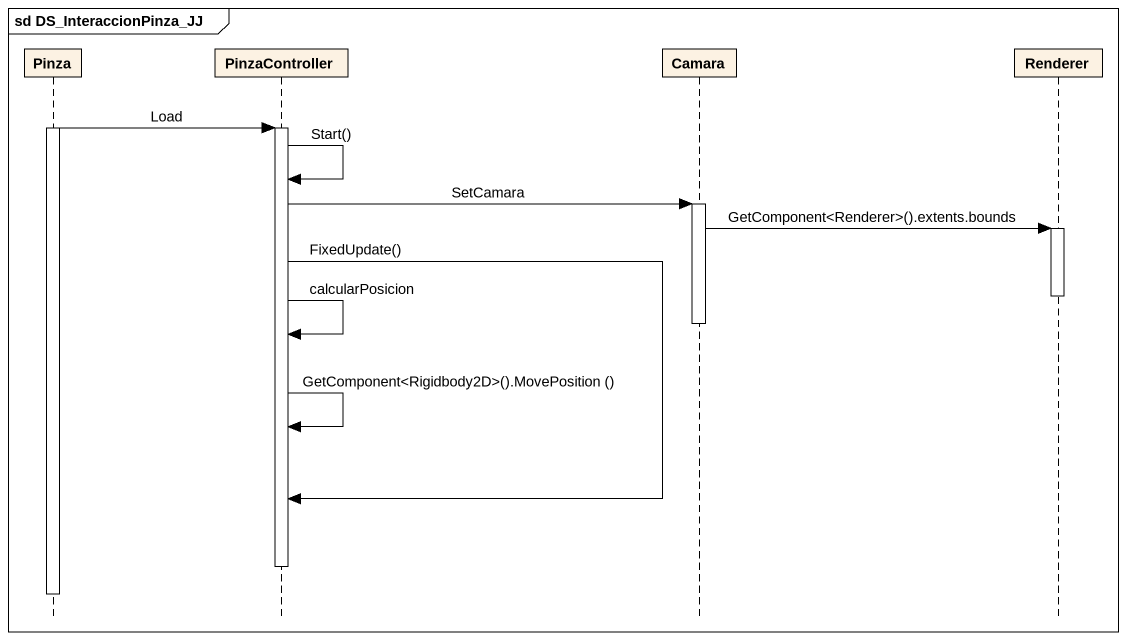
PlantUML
@startuml
mainframe sd DS_InteraccionPinza_JJ
hide footbox
participant Pinza
participant PinzaController
participant Camara
participant Renderer

activate Pinza
Pinza -> PinzaController : Load
activate PinzaController
PinzaController -> PinzaController : Start()
PinzaController -> Camara : SetCamara
activate Camara
Camara -> Renderer : GetComponent<Renderer>().extents.bounds
activate Renderer
deactivate Renderer
deactivate Camara
PinzaController -> PinzaController : calcularPosicion
PinzaController -> PinzaController : GetComponent<Rigidbody2D>().MovePosition ()
PinzaController -> PinzaController : FixedUpdate()
deactivate PinzaController
deactivate Pinza
@enduml
